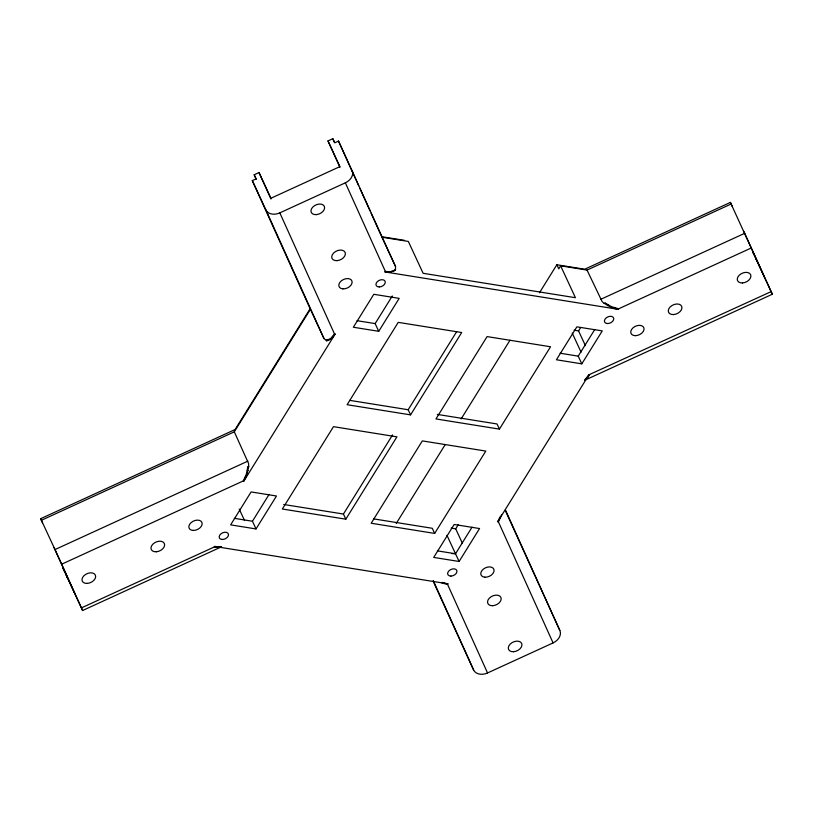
<?xml version="1.0" encoding="UTF-8"?>
<svg xmlns="http://www.w3.org/2000/svg" width="813" height="813" viewBox="0 0 813 813"><rect width="100%" height="100%" fill="white"/><g stroke="black" fill="none" stroke-linecap="round" stroke-linejoin="round"><path stroke-width="1.22" d="M221.563 546.783L82.601 610.512L61.707 564.181L243.28 480.92L246.42 474.06L247.752 466.977L248.727 466.53L248.585 463.512L234.307 431.825L310.393 309.275L252.304 180.608L256.095 178.87L254.184 174.765L259.022 172.549L270.942 198.24L339.915 166.614L327.995 140.913L332.822 138.708L334.732 142.814L338.523 141.076L395.525 266.501L395.504 270.068L393.472 271.217L388.37 272.243L385.006 271.949L385.342 271.4L345.352 182.823A11.382 8.496 -24.3 0 0 352.12 170.364M243.28 480.92L243.91 481.022L247.05 474.162L248.727 466.53M433.156 581.193L473.623 669.993A11.382 8.496 -24.3 0 0 487.546 672.961L553.074 642.91L498.399 521.794L497.759 521.692L500.198 516.631M498.399 521.794L501.53 514.934M310.078 308.788L235.12 429.518L40.65 518.694L42.561 522.81M310.393 309.275L323.991 338.574L326.755 340.86L331.043 338.879L335.139 334.082L334.509 333.98L279.824 212.864A11.382 8.496 -24.3 0 1 265.902 209.906L252.304 180.608M243.91 481.022L335.139 334.082M214.246 546.986L214.581 546.438L217.945 546.743L217.599 547.291L214.246 546.986L81.442 607.89M388.37 272.243L393.817 270.668L395.22 269.418L395.504 270.068M220.831 546.488L217.599 547.291M391.256 271.999L391.602 271.451M393.472 271.217L393.817 270.668M394.874 269.967L395.22 269.418M256.024 528.938L230.638 524.873L251.095 491.936L276.481 496.001L256.024 528.938L252.447 521.235L268.94 494.67M378.736 331.308L353.35 327.243L373.797 294.296L399.183 298.371L378.736 331.308L375.149 323.594L392.303 295.973M345.82 519.182L282.355 509.009L333.482 426.662L396.937 436.835L345.82 519.182L343.432 514.04L392.567 434.904M410.575 414.874L347.11 404.711L398.238 322.365L461.703 332.527L410.575 414.874L408.187 409.732L456.662 331.663M396.205 523.501L445.077 444.802M461.134 418.929L510.005 340.22M539.456 292.782L556.854 264.753L584.71 269.215L730.399 202.407L772.35 294.225L584.608 380.311M731.172 203.992L587.047 270.079L560.645 265.841L558.765 268.859L556.854 264.753M434.66 533.419L485.788 451.073L422.323 440.9L371.195 523.247L434.66 533.419L432.272 528.277L373.787 518.907M499.426 429.112L550.543 346.765L487.089 336.592L435.961 418.939L499.426 429.112L497.038 423.969L437.313 414.406M462.475 543.44L455.697 528.826L458.308 524.609M585.411 345.647L578.571 330.911L580.533 327.751M587.047 270.079L602.027 301.44L604.242 303.513L605.218 303.066L611.447 306.674L618.663 308.788L751.456 247.894M604.872 303.615L607.748 305.556L608.094 305.007M452.008 553.612A15.173 10.091 -24.9 0 1 455.524 553.765L472.018 527.21M581.803 363.848L556.427 359.773L576.874 326.836L602.26 330.901L581.803 363.848L578.226 356.135L594.72 329.57M607.748 305.556L611.112 307.223L611.447 306.674M441.246 582.586L447.902 583.825L447.557 584.374L487.546 672.961M611.112 307.223L614.709 308.513L615.055 307.964M459.101 561.478L479.558 528.541L454.172 524.476L433.715 557.413L459.101 561.478L446.967 535.34M385.006 271.949L618.317 309.336L618.663 308.788M497.759 521.692L588.988 374.763L771.191 291.603M326.755 340.86L326.46 340.21L330.413 338.777L334.509 333.98M585.594 378.868L588.988 374.763M584.893 379.549L587.626 377.608L589.618 374.864M279.824 212.864L345.352 182.823M41.412 520.279L234.307 431.825M40.65 518.694L55.01 549.568L247.904 461.113M600.644 299.367L744.769 233.28M604.242 303.513L605.218 303.066M385.342 271.4L388.705 271.694M381.541 236.664L404.549 240.353M574.039 330.19L578.571 330.911M357.019 320.688L375.149 323.594M560.096 353.228L578.226 356.135M332.517 336.734L333.147 336.836M586.996 377.506L587.626 377.608M330.413 338.777L331.043 338.879M328.35 339.956L328.98 340.058M326.46 340.21L327.09 340.312M349.702 400.362L408.187 409.732M247.752 466.977L248.392 467.079M247.345 470.422L247.975 470.524M246.42 474.06L247.05 474.162M245.028 477.638L245.668 477.739M499.507 518.42L500.147 518.521M451.164 528.094L455.697 528.826M283.696 504.477L343.432 514.04M234.317 518.328L252.447 521.235M437.394 550.868L455.524 553.765M214.581 546.438L447.902 583.825M614.709 308.513L618.317 309.336M443.949 583.551L447.557 584.374M442.485 582.362L444.294 583.002M772.35 294.225L752.635 251.634L753.6 253.788M82.601 610.512L62.875 567.921L64.329 571.143M560.645 265.841L575.431 297.71L423.126 273.3L408.329 241.441L381.927 237.213L395.525 266.501M572.2 333.015L581.071 352.131M553.074 642.91A11.382 8.496 -24.3 0 0 559.842 630.461L505.269 510.412M239.225 509.06L244.571 520.574M55.01 549.568L61.707 564.181M743.783 231.319L764.555 277.335M730.399 202.407L732.31 206.522M755.988 258.971L757.137 261.501M505.381 509.832L559.842 630.461M338.523 141.076L358.675 185.71M359.712 187.996L370.037 210.882M371.074 213.179L381.409 236.065M332.822 138.708L334.387 142.173M327.995 140.913L339.936 167.376M259.022 172.549L270.963 199.002M254.184 174.765L256.258 179.348M265.902 209.906L323.991 338.574M433.319 580.726L473.623 669.993M54.034 547.606L74.806 593.622M66.239 575.258L67.377 577.789M513.552 651.721A7.205 4.797 -24.9 0 0 521.672 643.429A7.205 4.797 -24.9 0 0 510.137 644.15A7.205 4.797 -24.9 0 0 513.552 651.721M492.78 605.705A7.205 4.797 -24.9 0 0 500.899 597.413A7.205 4.797 -24.9 0 0 489.365 598.134A7.205 4.797 -24.9 0 0 492.78 605.705M450.951 576.082A4.929 3.282 -24.9 0 0 456.845 570.584A4.929 3.282 -24.9 0 0 449.071 570.706A4.929 3.282 -24.9 0 0 450.951 576.082M484.822 577.189A7.022 4.665 -24.9 0 0 494.04 569.893A7.022 4.665 -24.9 0 0 483.42 569.07A7.022 4.665 -24.9 0 0 484.822 577.189M87.255 583.409A7.205 4.797 -24.9 0 0 95.375 575.116A7.205 4.797 -24.9 0 0 83.83 575.838A7.205 4.797 -24.9 0 0 87.255 583.409M156.228 551.783A7.205 4.797 -24.9 0 0 164.348 543.49A7.205 4.797 -24.9 0 0 152.803 544.212A7.205 4.797 -24.9 0 0 156.228 551.783M221.858 539.456A4.929 3.282 -24.9 0 0 228.494 534.446A4.929 3.282 -24.9 0 0 221.136 533.663A4.929 3.282 -24.9 0 0 221.858 539.456M193.392 530.442A7.022 4.665 -24.9 0 0 202.031 522.749A7.022 4.665 -24.9 0 0 191.085 522.637A7.022 4.665 -24.9 0 0 193.392 530.442M742.513 282.944A7.205 4.797 -24.9 0 0 750.633 274.652A7.205 4.797 -24.9 0 0 739.098 275.373A7.205 4.797 -24.9 0 0 742.513 282.944M673.54 314.57A7.205 4.797 -24.9 0 0 681.66 306.277A7.205 4.797 -24.9 0 0 670.125 306.999A7.205 4.797 -24.9 0 0 673.54 314.57M607.108 323.523A4.929 3.282 -24.9 0 0 613.744 318.513A4.929 3.282 -24.9 0 0 606.386 317.731A4.929 3.282 -24.9 0 0 607.108 323.523M635.288 335.667A7.022 4.665 -24.9 0 0 643.926 327.974A7.022 4.665 -24.9 0 0 632.981 327.863A7.022 4.665 -24.9 0 0 635.288 335.667M316.216 214.632A7.205 4.797 -24.9 0 0 324.336 206.339A7.205 4.797 -24.9 0 0 312.792 207.061A7.205 4.797 -24.9 0 0 316.216 214.632M336.989 260.648A7.205 4.797 -24.9 0 0 345.108 252.355A7.205 4.797 -24.9 0 0 333.564 253.077A7.205 4.797 -24.9 0 0 336.989 260.648M379.275 286.948A4.929 3.282 -24.9 0 0 385.169 281.44A4.929 3.282 -24.9 0 0 377.395 281.572A4.929 3.282 -24.9 0 0 379.275 286.948M342.873 288.869A7.022 4.665 -24.9 0 0 352.09 281.562A7.022 4.665 -24.9 0 0 341.47 280.739A7.022 4.665 -24.9 0 0 342.873 288.869"/></g></svg>
